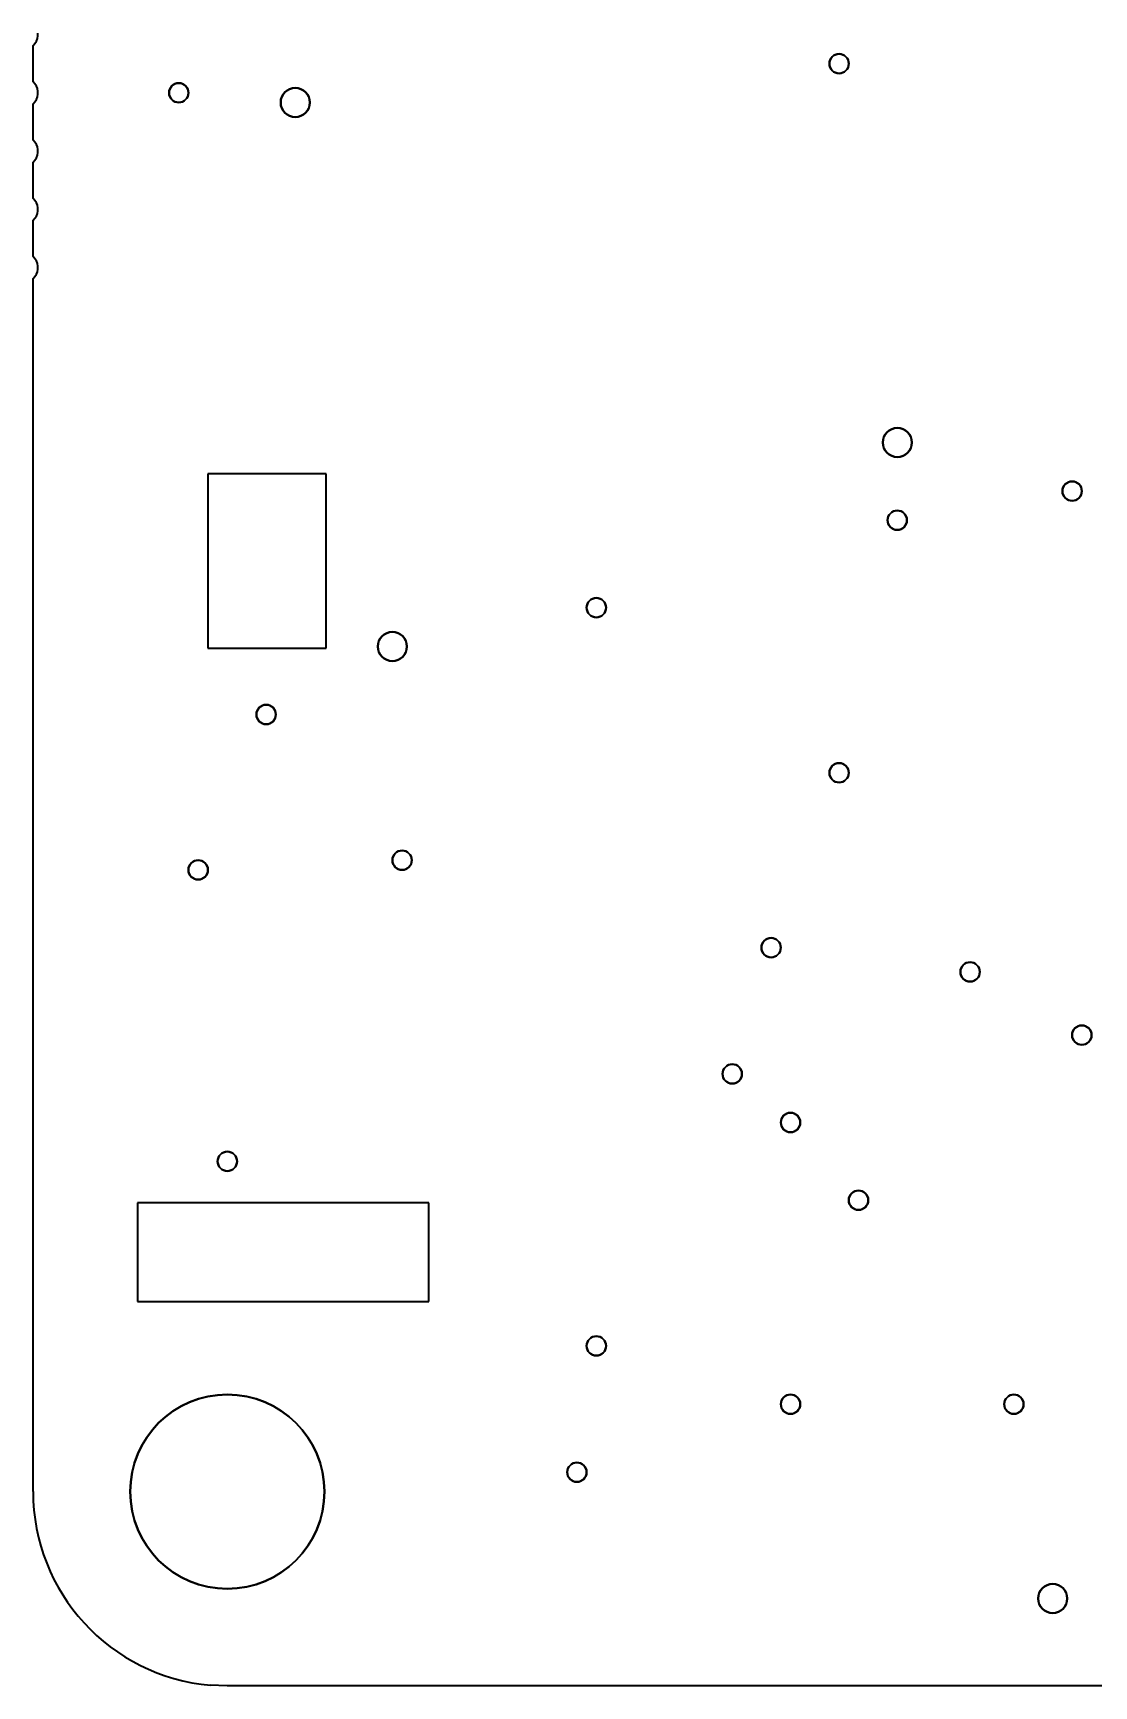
# Model space of a CAD drawing. Extents: x 537 to 786, y 346 to 499.
# Drawn here: x 723.51 to 734.44, y 404 to 421.01 of the extents above; entities that cross this region are included whole.
import ezdxf

# ---------------------------------------------------------------- set-up
doc = ezdxf.new("R2010")
doc.units = 0

msp = doc.modelspace()

# ---------------------------------------------------------------- linework, layer by layer
at = {"color": 7, "lineweight": 35, "ltscale": 0.000740051}
for p, q in [((723.561, 420.985), (723.561, 421.015)), ((723.561, 420.985), (723.561, 421.015)), ((723.561, 420.385), (723.561, 420.415)), ((723.561, 420.385), (723.561, 420.415)), ((723.561, 419.785), (723.561, 419.815)), ((723.561, 419.785), (723.561, 419.815)), ((723.561, 419.185), (723.561, 419.215)), ((723.561, 419.185), (723.561, 419.215)), ((723.561, 418.585), (723.561, 418.615)), ((723.561, 418.585), (723.561, 418.615))]:
    msp.add_line(p, q, dxfattribs=at)
at = {"color": 7, "lineweight": 35, "ltscale": 0.009361}
msp.add_line((723.511, 420.513), (723.511, 420.887), dxfattribs=at)
msp.add_line((723.511, 420.513), (723.511, 420.887), dxfattribs=at)
at = {"color": 7, "lineweight": 35, "ltscale": 0.00936}
for p, q in [((723.511, 419.913), (723.511, 420.287)), ((723.511, 419.913), (723.511, 420.287)), ((723.511, 419.313), (723.511, 419.687)), ((723.511, 419.313), (723.511, 419.687)), ((723.511, 418.713), (723.511, 419.087)), ((723.511, 418.713), (723.511, 419.087))]:
    msp.add_line(p, q, dxfattribs=at)
at = {"color": 7, "lineweight": 35, "ltscale": 0.31218}
msp.add_line((723.511, 406), (723.511, 418.487), dxfattribs=at)
msp.add_line((723.511, 406), (723.511, 418.487), dxfattribs=at)
at = {"color": 7, "lineweight": 35, "ltscale": 0.03042}
for p, q in [((726.529, 416.478), (725.312, 416.478)), ((725.312, 414.682), (726.529, 414.682))]:
    msp.add_line(p, q, dxfattribs=at)
at = {"color": 7, "lineweight": 35, "ltscale": 0.04492}
for p, q in [((725.312, 416.478), (725.312, 414.682)), ((726.529, 414.682), (726.529, 416.478))]:
    msp.add_line(p, q, dxfattribs=at)
at = {"color": 7, "lineweight": 35, "ltscale": 0.02542}
for p, q in [((724.588, 408.974), (724.588, 407.957)), ((727.585, 407.957), (727.585, 408.974))]:
    msp.add_line(p, q, dxfattribs=at)
at = {"color": 7, "lineweight": 35, "ltscale": 0.074919}
for p, q in [((727.585, 408.974), (724.588, 408.974)), ((724.588, 407.957), (727.585, 407.957))]:
    msp.add_line(p, q, dxfattribs=at)
at = {"color": 7, "lineweight": 35, "ltscale": 0.004362}
msp.add_line((725.511, 404), (725.336, 404.008), dxfattribs=at)
msp.add_line((725.511, 404), (725.336, 404.008), dxfattribs=at)
at = {"color": 7, "lineweight": 35, "ltscale": 0.307181}
msp.add_line((737.798, 404), (725.511, 404), dxfattribs=at)
msp.add_line((737.798, 404), (725.511, 404), dxfattribs=at)
at = {"color": 7, "lineweight": 35}
for centre, radius in [((731.811, 420.7), 0.1), ((725.011, 420.4), 0.1), ((726.211, 420.3), 0.15), ((732.411, 416.8), 0.15), ((734.211, 416.3), 0.1), ((732.41, 416), 0.1), ((729.311, 415.1), 0.1), ((727.211, 414.7), 0.15), ((725.911, 414), 0.1), ((731.811, 413.4), 0.1), ((725.211, 412.4), 0.1), ((727.311, 412.5), 0.1), ((731.111, 411.6), 0.1), ((733.16, 411.35), 0.1), ((734.311, 410.7), 0.1), ((730.711, 410.3), 0.1), ((731.311, 409.8), 0.1), ((725.511, 409.4), 0.1), ((732.011, 409), 0.1), ((729.311, 407.5), 0.1), ((725.511, 406), 1), ((731.311, 406.9), 0.1), ((733.611, 406.9), 0.1), ((729.111, 406.2), 0.1), ((734.011, 404.9), 0.15)]:
    msp.add_circle(centre, radius, dxfattribs=at)
for centre, radius, start, end in [((723.411, 421), 0.151, 311.564, 354.3745), ((723.411, 421), 0.151, 311.564, 354.3745), ((731.811, 420.7), 0.1, 0, 180), ((731.811, 420.7), 0.1, 180, 360), ((723.411, 420.4), 0.151, 5.6255, 48.436), ((723.411, 420.4), 0.151, 5.6255, 48.436), ((725.011, 420.4), 0.1, 0, 180), ((726.211, 420.3), 0.15, 0, 180), ((723.411, 420.4), 0.151, 311.564, 354.3745), ((723.411, 420.4), 0.151, 311.564, 354.3745), ((725.011, 420.4), 0.1, 180, 360), ((726.211, 420.3), 0.15, 180, 360), ((723.411, 419.8), 0.151, 5.6255, 48.436), ((723.411, 419.8), 0.151, 5.6255, 48.436), ((723.411, 419.8), 0.151, 311.564, 354.3745), ((723.411, 419.8), 0.151, 311.564, 354.3745), ((723.411, 419.2), 0.151, 5.6255, 48.436), ((723.411, 419.2), 0.151, 5.6255, 48.436), ((723.411, 419.2), 0.151, 311.564, 354.3745), ((723.411, 419.2), 0.151, 311.564, 354.3745), ((723.411, 418.6), 0.151, 5.6255, 48.436), ((723.411, 418.6), 0.151, 5.6255, 48.436), ((723.411, 418.6), 0.151, 311.564, 354.3745), ((723.411, 418.6), 0.151, 311.564, 354.3745), ((732.411, 416.8), 0.15, 0, 180), ((732.411, 416.8), 0.15, 180, 360), ((734.211, 416.3), 0.1, 0, 180), ((734.211, 416.3), 0.1, 180, 360), ((732.41, 416), 0.1, 0, 180), ((732.41, 416), 0.1, 180, 360), ((729.311, 415.1), 0.1, 0, 180), ((729.311, 415.1), 0.1, 180, 360), ((727.211, 414.7), 0.15, 0, 180), ((727.211, 414.7), 0.15, 180, 360), ((725.911, 414), 0.1, 0, 180), ((725.911, 414), 0.1, 180, 360), ((731.811, 413.4), 0.1, 0, 180), ((731.811, 413.4), 0.1, 180, 360), ((725.211, 412.4), 0.1, 0, 180), ((727.311, 412.5), 0.1, 0, 180), ((727.311, 412.5), 0.1, 180, 360), ((725.211, 412.4), 0.1, 180, 360), ((731.111, 411.6), 0.1, 0, 180), ((731.111, 411.6), 0.1, 180, 360), ((733.16, 411.35), 0.1, 0, 180), ((733.16, 411.35), 0.1, 180, 360), ((734.311, 410.7), 0.1, 0, 180), ((734.311, 410.7), 0.1, 180, 360), ((730.711, 410.3), 0.1, 0, 180), ((730.711, 410.3), 0.1, 180, 360), ((731.311, 409.8), 0.1, 0, 180), ((731.311, 409.8), 0.1, 180, 360), ((725.511, 409.4), 0.1, 0, 180), ((725.511, 409.4), 0.1, 180, 360), ((732.011, 409), 0.1, 0, 180), ((732.011, 409), 0.1, 180, 360), ((729.311, 407.5), 0.1, 0, 180), ((729.311, 407.5), 0.1, 180, 360), ((725.511, 406), 1, 0, 180), ((731.311, 406.9), 0.1, 0, 180), ((733.611, 406.9), 0.1, 0, 180), ((731.311, 406.9), 0.1, 180, 360), ((733.611, 406.9), 0.1, 180, 360), ((729.111, 406.2), 0.1, 0, 180), ((729.111, 406.2), 0.1, 180, 360), ((725.511, 406), 2, 180.0001, 265.0002), ((725.511, 406), 2, 180.0001, 265.0002), ((725.511, 406), 1, 180, 360), ((734.011, 404.9), 0.15, 0, 180), ((734.011, 404.9), 0.15, 180, 360)]:
    msp.add_arc(centre, radius, start, end, dxfattribs=at)

doc.saveas('drawing.dxf')
